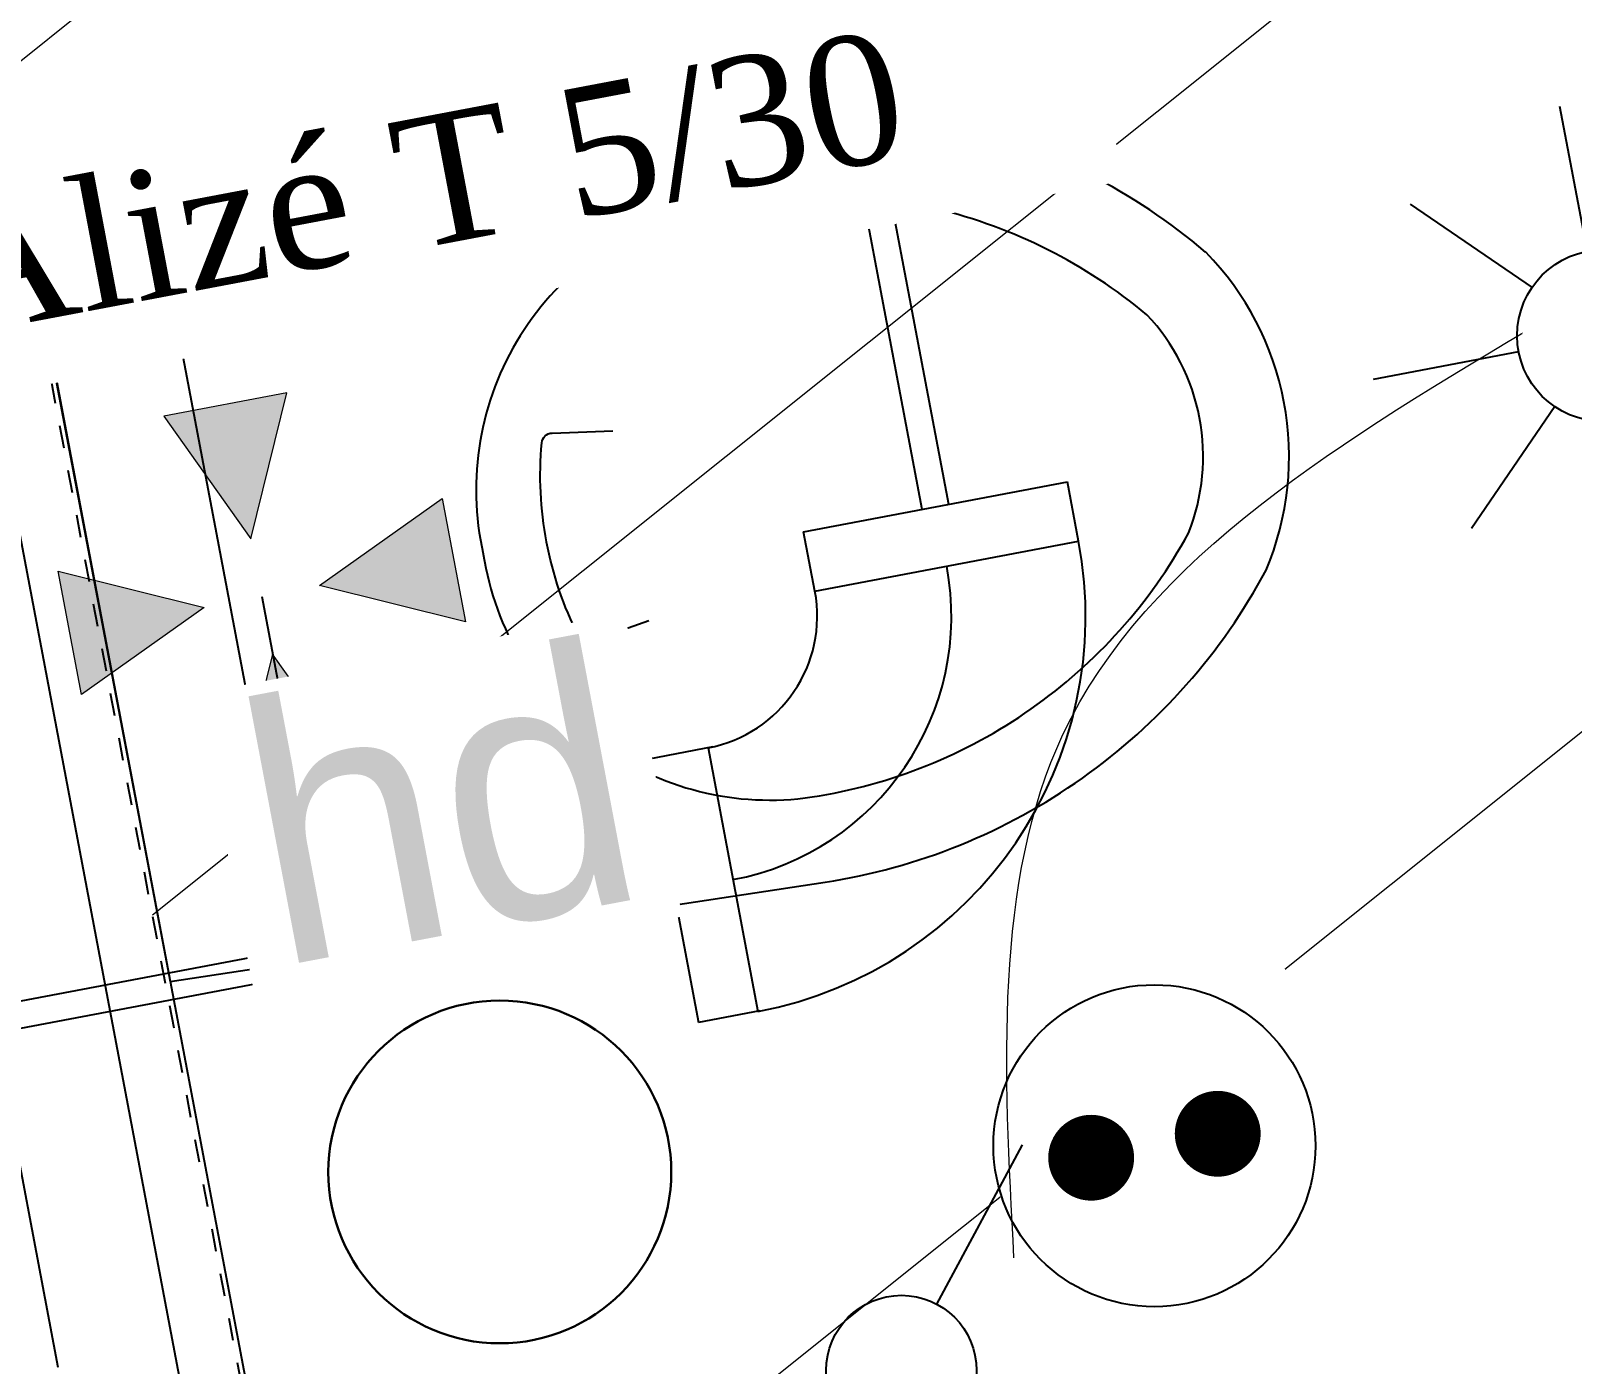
# Model space of a CAD drawing. Header units: centimetres. Extents: x 209280 to 319866, y -365283 to -277503.
# Drawn here: x 226988 to 227706, y -337677 to -337055 of the extents above; entities that cross this region are included whole.
import ezdxf

# ---------------------------------------------------------------- set-up
doc = ezdxf.new("R2010")
doc.units = ezdxf.units.CM
doc.linetypes.add('Style de ligne -1', pattern=[0.41664, 0.20828, -0.20836])
doc.layers.get('0').update_dxf_attribs({"color": 252})
for name, color, linetype in [('3-BAT C-Niveau 1', 252, 'Continuous'), ('prlm-MOD', 64, 'Continuous'), ('prlm-VMC', 93, 'Continuous')]:
    doc.layers.add(name, color=color, linetype=linetype)
doc.layers.add('prlm-ELEC-CFO', color=1, linetype='Continuous', lineweight=25)
doc.styles.add('prlm-elec-cfo', font='comic.ttf', dxfattribs={"height": 12})
doc.styles.add('prlm-vmc', font='pala.ttf', dxfattribs={"height": 14})

# ---------------------------------------------------------------- blocks, each defined once
blk = doc.blocks.new('MTI900_Alu_390')
at = {"layer": 'prlm-MOD', "color": 1, "linetype": 'Continuous'}
blk.add_line((-4.375, -3.902), (4.375, -3.902), dxfattribs=at)
blk = doc.blocks.new('xi.bep')
at = {"layer": 'prlm-VMC', "linetype": 'ByBlock', "lineweight": 5}
h = blk.add_hatch(color=0, dxfattribs=at)
h.paths.add_polyline_path([(0, 2.736), (2.921, 9.103), (-2.921, 9.103)])
h.paths.add_polyline_path([(9.103, -2.921), (9.103, 2.921), (2.736, 0)])
h.paths.add_polyline_path([(2.921, -9.103), (0, -2.736), (-2.921, -9.103)])
h.paths.add_polyline_path([(-9.103, -2.921), (-2.736, 0), (-9.103, 2.921)])
at = {"layer": 'prlm-VMC', "color": 0, "linetype": 'ByBlock', "lineweight": 5, "flags": 128}
for points in [[(2.921, 9.103), (-2.921, 9.103), (0, 2.736)], [(-9.103, -2.921), (-9.103, 2.921), (-2.736, 0)], [(9.103, 2.921), (9.103, -2.921), (2.736, 0)], [(-2.921, -9.103), (2.921, -9.103), (0, -2.736)]]:
    blk.add_lwpolyline(points, close=True, dxfattribs=at)
blk = doc.blocks.new('xi.c125-90')
at = {"layer": 'prlm-VMC'}
for p, q in [((-2.904, 6.241), (0, 6.25)), ((-2.813, -6.25), (-2.813, 6.25)), ((0, -6.25), (0, 6.25)), ((-3.039, -6.258), (0, -6.25)), ((-21.563, -12.5), (-21.563, -15.312)), ((-9.063, -12.5), (-21.563, -12.5)), ((-9.063, -12.5), (-9.063, -15.312)), ((-9.063, -15.312), (-21.563, -15.312))]:
    blk.add_line(p, q, dxfattribs=at)
for radius in [18.75, 6.25]:
    blk.add_arc((-2.813, -12.5), radius, 90, 180, dxfattribs=at)
at = {"layer": 'prlm-VMC', "ltscale": 0.05}
blk.add_arc((-2.813, -12.5), 12.5, 90, 180, dxfattribs=at)
blk = doc.blocks.new('xi.PCHD')
at = {"color": 0, "lineweight": 5}
blk.add_wipeout([(-7.5, -7.5), (7.5, -7.5), (7.5, 7.5), (-7.5, 7.5)], dxfattribs=at).dxf.layer = 'prlm-ELEC-CFO'
at = {"layer": 'prlm-ELEC-CFO', "color": 0, "linetype": 'ByBlock', "lineweight": 5, "const_width": 2}
for points in [[(-4, 0, 1), (-2, 0, 1)], [(2, 0, 1), (4, 0, 1)]]:
    blk.add_lwpolyline(points, format="xyb", close=True, dxfattribs=at)
at = {"layer": 'prlm-ELEC-CFO', "color": 0, "linetype": 'ByBlock', "lineweight": -2}
blk.add_circle((0, 0), 7.5, dxfattribs=at)
blk = doc.blocks.new('xi.SA')
at = {"layer": 'prlm-ELEC-CFO', "color": 0}
blk.add_lwpolyline([(0.2, -1.278), (5.5, 5.28)], dxfattribs=at)
blk.add_circle((-2, -4), 3.5, dxfattribs=at)
blk = doc.blocks.new('xi.SPOT')
at = {"color": 0, "lineweight": 5}
blk.add_wipeout([(-4, 0), (-2.828, -2.828), (0, -4), (2.828, -2.828), (4, 0), (2.828, 2.828), (0, 4), (-2.828, 2.828)], dxfattribs=at).dxf.layer = 'prlm-ELEC-CFO'
at = {"layer": 'prlm-ELEC-CFO', "color": 0, "linetype": 'ByBlock', "lineweight": -2, "flags": 128}
for points in [[(0, 10.878), (0, 4)], [(-7.692, 7.692), (-2.828, 2.828)], [(7.692, 7.692), (2.828, 2.828)], [(-10.878, 0), (-4, 0)], [(4, 0), (10.878, 0)], [(-2.828, -2.828), (-7.692, -7.692)], [(2.828, -2.828), (7.692, -7.692)], [(0, -4), (0, -10.878)]]:
    blk.add_lwpolyline(points, dxfattribs=at)
at = {"layer": 'prlm-ELEC-CFO', "color": 0, "linetype": 'ByBlock', "lineweight": -2}
blk.add_circle((0, 0), 4, dxfattribs=at)

msp = doc.modelspace()

# ---------------------------------------------------------------- hatches: boundary and pattern name
at = {"layer": '3-BAT C-Niveau 1', "linetype": 'Continuous', "lineweight": 18}
h = msp.add_hatch(dxfattribs=at)
h.set_pattern_fill('BA 13', color=256, scale=10, style=0, pattern_type=2)
h.set_pattern_definition([(218.65981, (88960.93, 134700.8), (-199.24783, 287.75041), [])])
h.paths.add_polyline_path([(226934.988, -336890.38), (228335.26, -336626.449), (228502.692, -337510.123), (228421.423, -337525.513), (228431.103, -337576.615), (228512.65, -337561.277), (228754.273, -338837.455), (228115.401, -338958.415), (228239.927, -339617.288), (227255.16, -339804.143), (227130.533, -339146.116), (226470.26, -339270.45), (226229.928, -337991.67), (227536.674, -337744.256), (227527.317, -337694.838), (227102.647, -337775.254)])

# ---------------------------------------------------------------- linework, layer by layer
at = {"linetype": 'Continuous', "flags": 128}
msp.add_lwpolyline([(226937.388, -336890.507), (227104.852, -337774.789), (227075.376, -337780.371), (226907.912, -336896.089)], close=True, dxfattribs=at)
for points in [[(226989.689, -337167.055), (227052.551, -337498.241), (227357.569, -337451.95, 0.1163337), (227477.427, -337403.448, 0.1161438), (227562.967, -337306.598, 0.147727), (227571.288, -337228.171, 0.1477247), (227534.888, -337158.407), (227534.827, -337158.345, 0.1167305), (227419.749, -337099.574, 0.1159524), (227290.437, -337098.265)], [(227198.346, -337298.958), (227198.368, -337299.1, 0.1979918), (227251.551, -337387.286, 0.1980808), (227351.565, -337412.274, 0.1149194), (227453.502, -337371.245), (227453.559, -337371.205, 0.1155257), (227526.814, -337289.337, 0.1427776), (227531.989, -337235.63, 0.1427776), (227507.495, -337187.554, 0.1148317), (227409.452, -337138.25), (227409.269, -337138.206, 0.1153682), (227299.407, -337137.48, 0.1980808), (227215.504, -337197.377, 0.1980227), (227198.346, -337298.958)]]:
    msp.add_lwpolyline(points, format="xyb", close=True, dxfattribs=at)
for points in [[(227067.038, -337149.319), (227066.996, -337149.329, 0.193855), (227054.716, -337157.867), (227054.644, -337157.98, 0.1921428), (227051.807, -337172.568), (227108.31, -337470.253), (227108.317, -337470.29, 0.1943573), (227116.404, -337482.865, 0.193855), (227130.958, -337486.309), (227131.001, -337486.303)], [(227275.412, -337330.134), (227248.822, -337339.659, -0.1920319), (227245.25, -337339.533), (227245.234, -337339.526), (227245.216, -337339.519, -0.1874633), (227242.648, -337337.167, -0.0696874), (227227.839, -337293.466), (227227.82, -337293.364, -0.0696875), (227225.586, -337247.272, -0.1761802), (227227.056, -337244.083), (227227.108, -337244.031, -0.1807304), (227230.379, -337242.692), (227230.416, -337242.691), (227258.629, -337241.713)]]:
    msp.add_lwpolyline(points, format="xyb", dxfattribs=at)
at = {"layer": '3-BAT C-Niveau 1', "linetype": 'Style de ligne -1', "ltscale": 50.8, "flags": 128}
msp.add_lwpolyline([(226934.988, -336890.38), (228335.26, -336626.449), (228502.692, -337510.123), (228421.423, -337525.513), (228431.103, -337576.615), (228512.65, -337561.277), (228754.273, -338837.455), (228115.401, -338958.415), (228239.927, -339617.288), (227255.16, -339804.143), (227130.533, -339146.116), (226470.26, -339270.45), (226229.928, -337991.67), (227536.674, -337744.256), (227527.317, -337694.838), (227102.647, -337775.254)], close=True, dxfattribs=at)
at = {"layer": 'prlm-VMC', "ltscale": 25}
for p, q in [((227402.841, -337278.242), (227321.394, -336848.167)), ((227415.123, -337275.916), (227333.676, -336845.841)), ((226403.85, -337616.915), (227285.86, -337449.881)), ((226406.176, -337629.196), (227288.186, -337462.163))]:
    msp.add_line(p, q, dxfattribs=at)
at = {"layer": 'prlm-VMC', "ltscale": 50}
msp.add_lwpolyline([(227095.143, -337318.873), (227115.231, -337424.945)], dxfattribs=at)

# ---------------------------------------------------------------- block references
at = {"layer": 'prlm-MOD', "xscale": -99.99999999999982, "yscale": 99.99999999999974, "zscale": 99.99999999999969, "rotation": 100.7237167511635}
msp.add_blockref('MTI900_Alu_390', (226535.458, -337320.637), dxfattribs=at)
at = {"layer": 'prlm-VMC', "ltscale": 50, "xscale": 10, "yscale": 10, "zscale": 10}
for name, p, rotation in [('xi.bep', (227095.143, -337318.873), 10.72360141139323), ('xi.c125-90', (227287.023, -337456.022), 190.723601411394)]:
    msp.add_blockref(name, p, dxfattribs=dict(at, rotation=rotation))

# ---------------------------------------------------------------- next in the draw order: block references
at = {"layer": 'prlm-ELEC-CFO', "xscale": 10, "yscale": 10, "zscale": 10, "rotation": 10.72360141139323}
msp.add_blockref('xi.PCHD', (227510.971, -337574.793), dxfattribs=at)

# ---------------------------------------------------------------- next in the draw order: texts
at = {"layer": 'prlm-ELEC-CFO', "lineweight": 20, "insert": (227178.265, -337416.9), "char_height": 120, "attachment_point": 5, "rotation": 10.723601, "line_spacing_factor": 0.8, "style": 'prlm-elec-cfo', "bg_fill": 3, "box_fill_scale": 1.1, "bg_fill_color": 256, "bg_fill_transparency": 0}
msp.add_mtext('hd', dxfattribs=at)

# ---------------------------------------------------------------- next in the draw order: linework, layer by layer
at = {"layer": 'prlm-ELEC-CFO', "lineweight": 30}
msp.add_circle((227206.028, -337586.995), 79.861, dxfattribs=at)
at = {"layer": 'prlm-ELEC-CFO', "lineweight": 13}
msp.add_spline([(227445.529, -337626.986), (227468.339, -337383.161), (227692.283, -337190.188)], degree=3, dxfattribs=at)

# ---------------------------------------------------------------- next in the draw order: block references
at = {"layer": 'prlm-ELEC-CFO', "xscale": 10, "yscale": 10, "zscale": 10, "rotation": 10.72360141139323}
msp.add_blockref('xi.SA', (227405.293, -337636.457), dxfattribs=at)

# ---------------------------------------------------------------- next in the draw order: block references
msp.add_blockref('xi.SPOT', (227719.93, -337197.314), dxfattribs=at)

# ---------------------------------------------------------------- next in the draw order: texts
at = {"layer": 'prlm-VMC', "ltscale": 25, "insert": (227167.879, -337126.752), "char_height": 60, "width": 586.14744, "attachment_point": 5, "rotation": 10.723601, "line_spacing_factor": 0.8, "style": 'prlm-vmc', "bg_fill": 2}
msp.add_mtext('Alizé T 5/30', dxfattribs=at)

doc.saveas('drawing.dxf')
